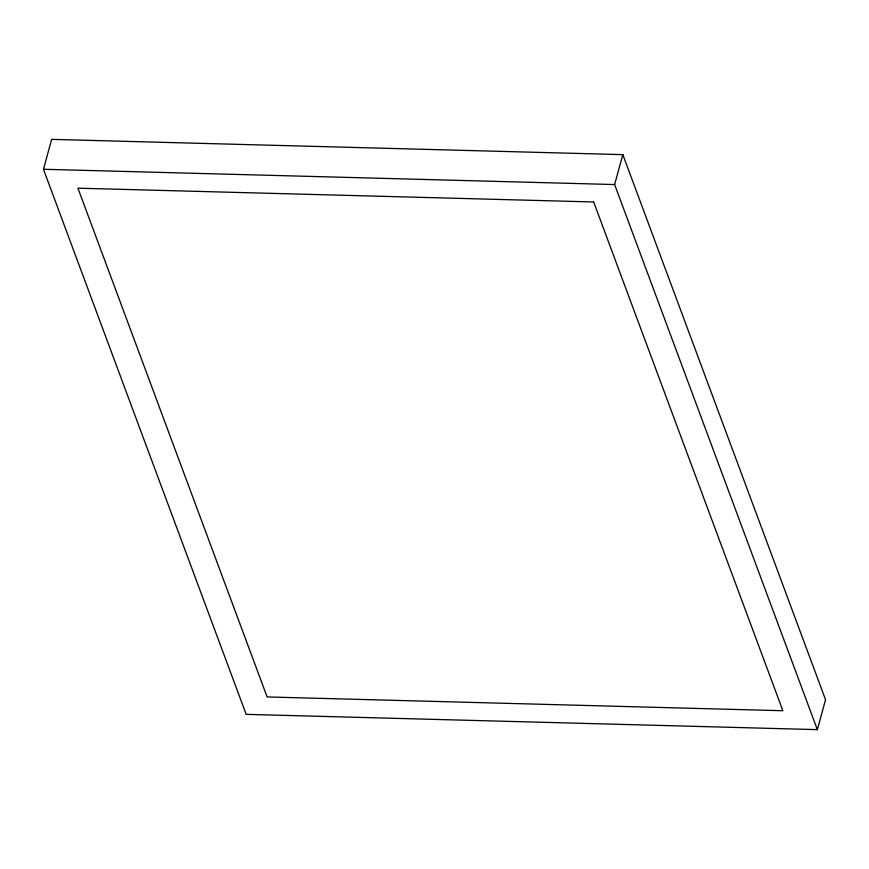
<?xml version="1.0" encoding="UTF-8"?>
<svg xmlns="http://www.w3.org/2000/svg" width="869" height="869" viewBox="0 0 869 869"><rect width="100%" height="100%" fill="white"/><g stroke="black" fill="none" stroke-linecap="round" stroke-linejoin="round"><path stroke-width="1.3" d="M43.45 169.27L51.662 139.366L622.834 154.639L825.55 699.73L817.338 729.634L246.166 714.361L43.45 169.27L614.622 184.554L817.338 729.634M614.622 184.554L622.834 154.639M593.668 201.977L77.917 188.182L267.12 696.938L782.871 710.733L593.668 201.977"/></g></svg>
